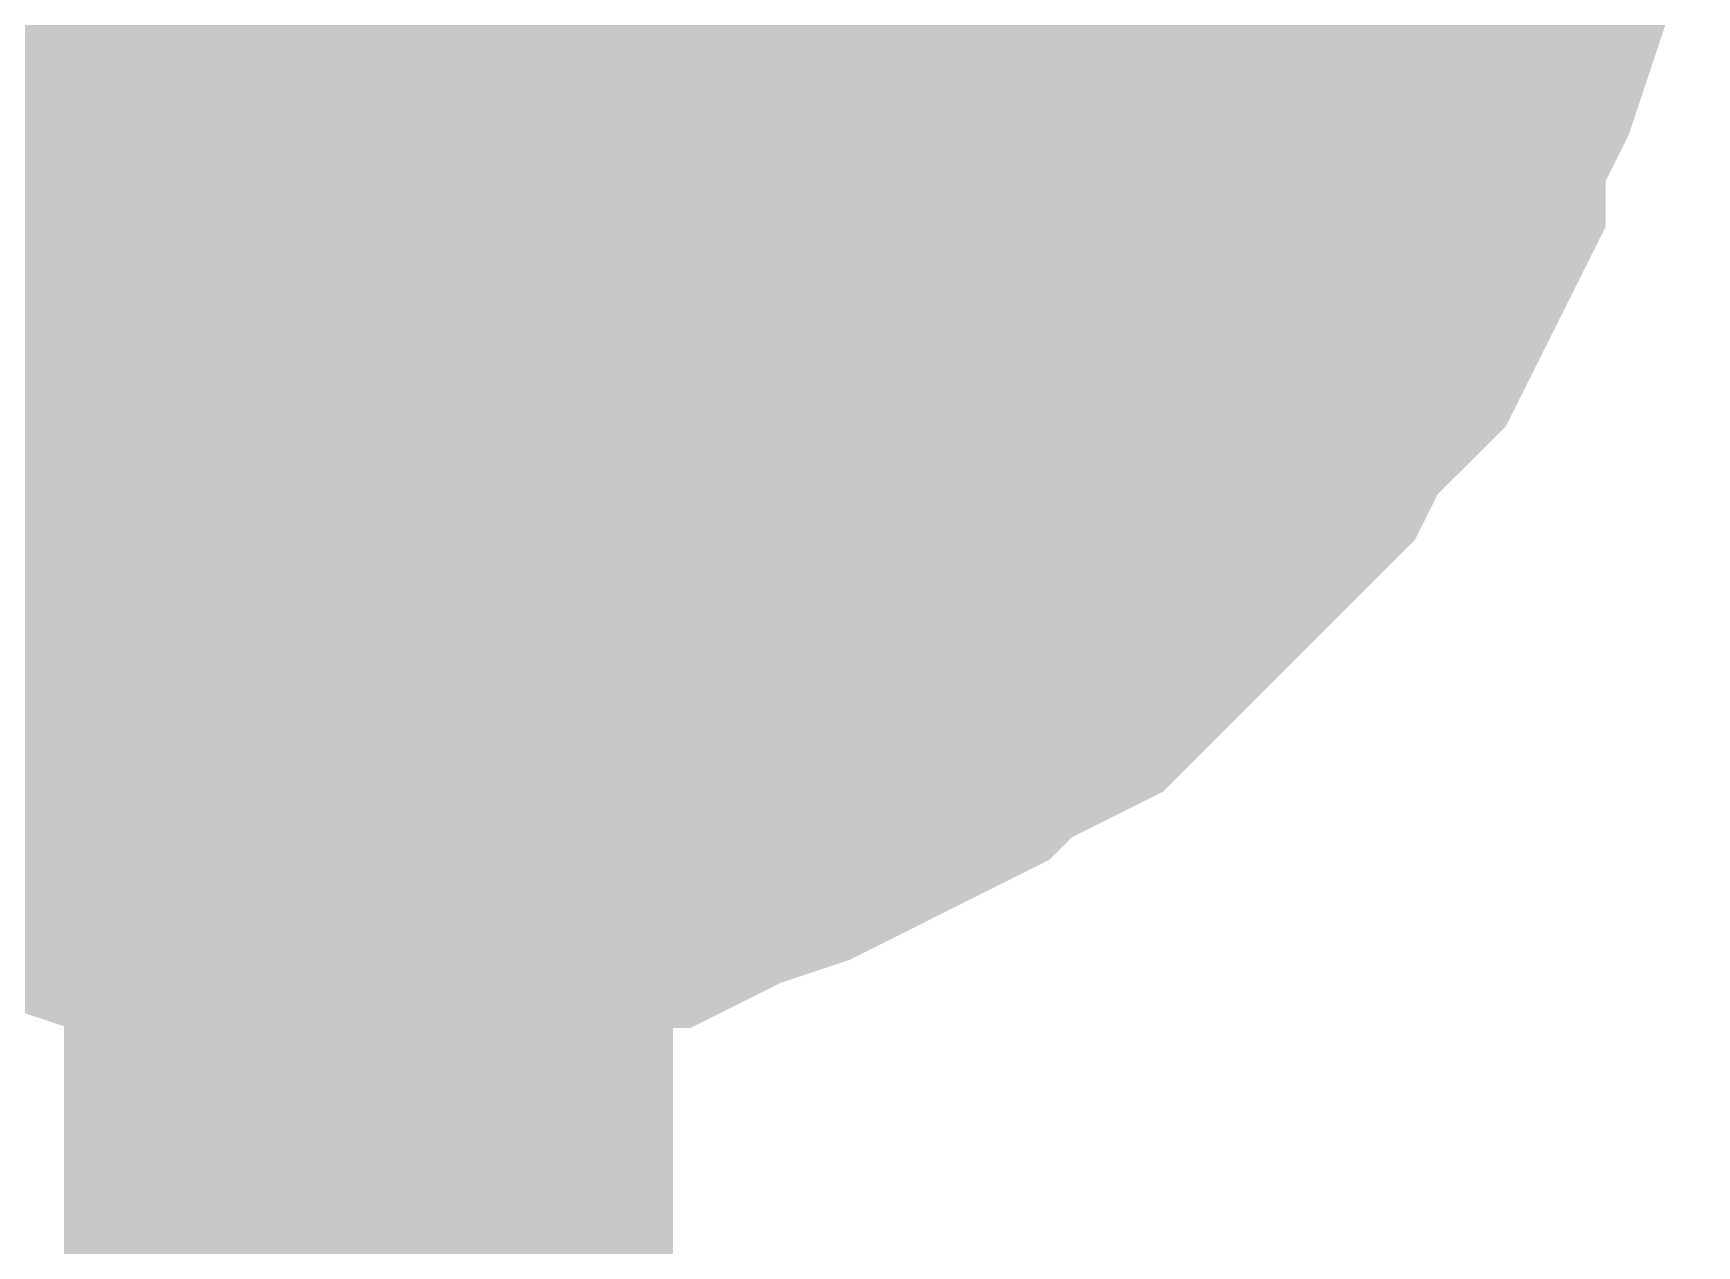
# Model space of a CAD drawing. Header units: inches. Extents: x 0 to 17, y 0 to 11.7.
# Drawn here: x 9.99295 to 10.02519, y 3.11994 to 3.14344 of the extents above; entities that cross this region are included whole.
import ezdxf

# ---------------------------------------------------------------- set-up
doc = ezdxf.new("R2010")
doc.units = ezdxf.units.IN
doc.header["$MEASUREMENT"] = 0
doc.layers.add('Sheet', color=255, linetype='Continuous')

msp = doc.modelspace()

# ---------------------------------------------------------------- linework, layer by layer
at = {"layer": 'Sheet'}
msp.add_lwpolyline([(9.99, 3.15, 0.02, 0.02, 1), (10.01, 3.15, 0.02, 0.02, 1)], format="xyseb", close=True, dxfattribs=at)
for points in [[(10.019287, 3.149907, 0.0118, 0.0118, 0), (10.019287, 3.149025, 0.0118, 0.0118, 0), (10.019287, 3.147702, 0.0118, 0.0118, 0), (10.018846, 3.14682, 0.0118, 0.0118, 0), (10.018846, 3.145938, 0.0118, 0.0118, 0), (10.018846, 3.145056, 0.0118, 0.0118, 0), (10.018405, 3.143733, 0.0118, 0.0118, 0), (10.017964, 3.142851, 0.0118, 0.0118, 0), (10.017523, 3.141968, 0.0118, 0.0118, 0), (10.017523, 3.141086, 0.0118, 0.0118, 0), (10.017082, 3.140204, 0.0118, 0.0118, 0), (10.016641, 3.139322, 0.0118, 0.0118, 0), (10.015759, 3.13844, 0.0118, 0.0118, 0), (10.015318, 3.137999, 0.0118, 0.0118, 0), (10.014877, 3.137117, 0.0118, 0.0118, 0), (10.013995, 3.136235, 0.0118, 0.0118, 0), (10.013554, 3.135794, 0.0118, 0.0118, 0), (10.012673, 3.134912, 0.0118, 0.0118, 0), (10.012232, 3.134471, 0.0118, 0.0118, 0), (10.01135, 3.133589, 0.0118, 0.0118, 0), (10.010468, 3.133148, 0.0118, 0.0118, 0), (10.009586, 3.132707, 0.0118, 0.0118, 0), (10.009145, 3.132266, 0.0118, 0.0118, 0), (10.008263, 3.131825, 0.0118, 0.0118, 0), (10.007381, 3.131383, 0.0118, 0.0118, 0), (10.006499, 3.130942, 0.0118, 0.0118, 0), (10.005176, 3.130501, 0.0118, 0.0118, 0), (10.004294, 3.13006, 0.0118, 0.0118, 0), (10.003413, 3.13006, 0.0118, 0.0118, 0), (10.002531, 3.13006, 0.0118, 0.0118, 0), (10.001649, 3.129619, 0.0118, 0.0118, 0), (10.000326, 3.129619, 0.0118, 0.0118, 0), (9.999444, 3.129619, 0.0118, 0.0118, 0)], [(9.999444, 3.049791, 0.0118, 0.0118, 0), (9.999444, 3.149907, 0.0118, 0.0118, 0)], [(10.019287, 3.149907, 0.0118, 0.0118, 0), (10.019287, 3.149025, 0.0118, 0.0118, 0), (10.019287, 3.147702, 0.0118, 0.0118, 0), (10.018846, 3.14682, 0.0118, 0.0118, 0), (10.018846, 3.145938, 0.0118, 0.0118, 0), (10.018846, 3.145056, 0.0118, 0.0118, 0), (10.018405, 3.143733, 0.0118, 0.0118, 0), (10.017964, 3.142851, 0.0118, 0.0118, 0), (10.017523, 3.141968, 0.0118, 0.0118, 0), (10.017523, 3.141086, 0.0118, 0.0118, 0), (10.017082, 3.140204, 0.0118, 0.0118, 0), (10.016641, 3.139322, 0.0118, 0.0118, 0), (10.015759, 3.13844, 0.0118, 0.0118, 0), (10.015318, 3.137999, 0.0118, 0.0118, 0), (10.014877, 3.137117, 0.0118, 0.0118, 0), (10.013995, 3.136235, 0.0118, 0.0118, 0), (10.013554, 3.135794, 0.0118, 0.0118, 0), (10.012673, 3.134912, 0.0118, 0.0118, 0), (10.012232, 3.134471, 0.0118, 0.0118, 0), (10.01135, 3.133589, 0.0118, 0.0118, 0), (10.010468, 3.133148, 0.0118, 0.0118, 0), (10.009586, 3.132707, 0.0118, 0.0118, 0), (10.009145, 3.132266, 0.0118, 0.0118, 0), (10.008263, 3.131825, 0.0118, 0.0118, 0), (10.007381, 3.131383, 0.0118, 0.0118, 0), (10.006499, 3.130942, 0.0118, 0.0118, 0), (10.005176, 3.130501, 0.0118, 0.0118, 0), (10.004294, 3.13006, 0.0118, 0.0118, 0), (10.003413, 3.13006, 0.0118, 0.0118, 0), (10.002531, 3.13006, 0.0118, 0.0118, 0), (10.001649, 3.129619, 0.0118, 0.0118, 0), (10.000326, 3.129619, 0.0118, 0.0118, 0), (9.999444, 3.129619, 0.0118, 0.0118, 0)], [(10.019287, 3.149907, 0.0118, 0.0118, 0), (10.019287, 3.149025, 0.0118, 0.0118, 0), (10.019287, 3.147702, 0.0118, 0.0118, 0), (10.018846, 3.14682, 0.0118, 0.0118, 0), (10.018846, 3.145938, 0.0118, 0.0118, 0), (10.018846, 3.145056, 0.0118, 0.0118, 0), (10.018405, 3.143733, 0.0118, 0.0118, 0), (10.017964, 3.142851, 0.0118, 0.0118, 0), (10.017523, 3.141968, 0.0118, 0.0118, 0), (10.017523, 3.141086, 0.0118, 0.0118, 0), (10.017082, 3.140204, 0.0118, 0.0118, 0), (10.016641, 3.139322, 0.0118, 0.0118, 0), (10.015759, 3.13844, 0.0118, 0.0118, 0), (10.015318, 3.137999, 0.0118, 0.0118, 0), (10.014877, 3.137117, 0.0118, 0.0118, 0), (10.013995, 3.136235, 0.0118, 0.0118, 0), (10.013554, 3.135794, 0.0118, 0.0118, 0), (10.012673, 3.134912, 0.0118, 0.0118, 0), (10.012232, 3.134471, 0.0118, 0.0118, 0), (10.01135, 3.133589, 0.0118, 0.0118, 0), (10.010468, 3.133148, 0.0118, 0.0118, 0), (10.009586, 3.132707, 0.0118, 0.0118, 0), (10.009145, 3.132266, 0.0118, 0.0118, 0), (10.008263, 3.131825, 0.0118, 0.0118, 0), (10.007381, 3.131383, 0.0118, 0.0118, 0), (10.006499, 3.130942, 0.0118, 0.0118, 0), (10.005176, 3.130501, 0.0118, 0.0118, 0), (10.004294, 3.13006, 0.0118, 0.0118, 0), (10.003413, 3.13006, 0.0118, 0.0118, 0), (10.002531, 3.13006, 0.0118, 0.0118, 0), (10.001649, 3.129619, 0.0118, 0.0118, 0), (10.000326, 3.129619, 0.0118, 0.0118, 0), (9.999444, 3.129619, 0.0118, 0.0118, 0)], [(10.019287, 3.149907, 0.0118, 0.0118, 0), (10.019287, 3.149025, 0.0118, 0.0118, 0), (10.019287, 3.147702, 0.0118, 0.0118, 0), (10.018846, 3.14682, 0.0118, 0.0118, 0), (10.018846, 3.145938, 0.0118, 0.0118, 0), (10.018846, 3.145056, 0.0118, 0.0118, 0), (10.018405, 3.143733, 0.0118, 0.0118, 0), (10.017964, 3.142851, 0.0118, 0.0118, 0), (10.017523, 3.141968, 0.0118, 0.0118, 0), (10.017523, 3.141086, 0.0118, 0.0118, 0), (10.017082, 3.140204, 0.0118, 0.0118, 0), (10.016641, 3.139322, 0.0118, 0.0118, 0), (10.015759, 3.13844, 0.0118, 0.0118, 0), (10.015318, 3.137999, 0.0118, 0.0118, 0), (10.014877, 3.137117, 0.0118, 0.0118, 0), (10.013995, 3.136235, 0.0118, 0.0118, 0), (10.013554, 3.135794, 0.0118, 0.0118, 0), (10.012673, 3.134912, 0.0118, 0.0118, 0), (10.012232, 3.134471, 0.0118, 0.0118, 0), (10.01135, 3.133589, 0.0118, 0.0118, 0), (10.010468, 3.133148, 0.0118, 0.0118, 0), (10.009586, 3.132707, 0.0118, 0.0118, 0), (10.009145, 3.132266, 0.0118, 0.0118, 0), (10.008263, 3.131825, 0.0118, 0.0118, 0), (10.007381, 3.131383, 0.0118, 0.0118, 0), (10.006499, 3.130942, 0.0118, 0.0118, 0), (10.005176, 3.130501, 0.0118, 0.0118, 0), (10.004294, 3.13006, 0.0118, 0.0118, 0), (10.003413, 3.13006, 0.0118, 0.0118, 0), (10.002531, 3.13006, 0.0118, 0.0118, 0), (10.001649, 3.129619, 0.0118, 0.0118, 0), (10.000326, 3.129619, 0.0118, 0.0118, 0), (9.999444, 3.129619, 0.0118, 0.0118, 0)], [(10.019287, 3.149907, 0.0118, 0.0118, 0), (10.019287, 3.149025, 0.0118, 0.0118, 0), (10.019287, 3.147702, 0.0118, 0.0118, 0), (10.018846, 3.14682, 0.0118, 0.0118, 0), (10.018846, 3.145938, 0.0118, 0.0118, 0), (10.018846, 3.145056, 0.0118, 0.0118, 0), (10.018405, 3.143733, 0.0118, 0.0118, 0), (10.017964, 3.142851, 0.0118, 0.0118, 0), (10.017523, 3.141968, 0.0118, 0.0118, 0), (10.017523, 3.141086, 0.0118, 0.0118, 0), (10.017082, 3.140204, 0.0118, 0.0118, 0), (10.016641, 3.139322, 0.0118, 0.0118, 0), (10.015759, 3.13844, 0.0118, 0.0118, 0), (10.015318, 3.137999, 0.0118, 0.0118, 0), (10.014877, 3.137117, 0.0118, 0.0118, 0), (10.013995, 3.136235, 0.0118, 0.0118, 0), (10.013554, 3.135794, 0.0118, 0.0118, 0), (10.012673, 3.134912, 0.0118, 0.0118, 0), (10.012232, 3.134471, 0.0118, 0.0118, 0), (10.01135, 3.133589, 0.0118, 0.0118, 0), (10.010468, 3.133148, 0.0118, 0.0118, 0), (10.009586, 3.132707, 0.0118, 0.0118, 0), (10.009145, 3.132266, 0.0118, 0.0118, 0), (10.008263, 3.131825, 0.0118, 0.0118, 0), (10.007381, 3.131383, 0.0118, 0.0118, 0), (10.006499, 3.130942, 0.0118, 0.0118, 0), (10.005176, 3.130501, 0.0118, 0.0118, 0), (10.004294, 3.13006, 0.0118, 0.0118, 0), (10.003413, 3.13006, 0.0118, 0.0118, 0), (10.002531, 3.13006, 0.0118, 0.0118, 0), (10.001649, 3.129619, 0.0118, 0.0118, 0), (10.000326, 3.129619, 0.0118, 0.0118, 0), (9.999444, 3.129619, 0.0118, 0.0118, 0)], [(10.019287, 3.149907, 0.0118, 0.0118, 0), (10.019287, 3.149025, 0.0118, 0.0118, 0), (10.019287, 3.147702, 0.0118, 0.0118, 0), (10.018846, 3.14682, 0.0118, 0.0118, 0), (10.018846, 3.145938, 0.0118, 0.0118, 0), (10.018846, 3.145056, 0.0118, 0.0118, 0), (10.018405, 3.143733, 0.0118, 0.0118, 0), (10.017964, 3.142851, 0.0118, 0.0118, 0), (10.017523, 3.141968, 0.0118, 0.0118, 0), (10.017523, 3.141086, 0.0118, 0.0118, 0), (10.017082, 3.140204, 0.0118, 0.0118, 0), (10.016641, 3.139322, 0.0118, 0.0118, 0), (10.015759, 3.13844, 0.0118, 0.0118, 0), (10.015318, 3.137999, 0.0118, 0.0118, 0), (10.014877, 3.137117, 0.0118, 0.0118, 0), (10.013995, 3.136235, 0.0118, 0.0118, 0), (10.013554, 3.135794, 0.0118, 0.0118, 0), (10.012673, 3.134912, 0.0118, 0.0118, 0), (10.012232, 3.134471, 0.0118, 0.0118, 0), (10.01135, 3.133589, 0.0118, 0.0118, 0), (10.010468, 3.133148, 0.0118, 0.0118, 0), (10.009586, 3.132707, 0.0118, 0.0118, 0), (10.009145, 3.132266, 0.0118, 0.0118, 0), (10.008263, 3.131825, 0.0118, 0.0118, 0), (10.007381, 3.131383, 0.0118, 0.0118, 0), (10.006499, 3.130942, 0.0118, 0.0118, 0), (10.005176, 3.130501, 0.0118, 0.0118, 0), (10.004294, 3.13006, 0.0118, 0.0118, 0), (10.003413, 3.13006, 0.0118, 0.0118, 0), (10.002531, 3.13006, 0.0118, 0.0118, 0), (10.001649, 3.129619, 0.0118, 0.0118, 0), (10.000326, 3.129619, 0.0118, 0.0118, 0), (9.999444, 3.129619, 0.0118, 0.0118, 0)], [(10.019287, 3.149907, 0.0118, 0.0118, 0), (10.019287, 3.149025, 0.0118, 0.0118, 0), (10.019287, 3.147702, 0.0118, 0.0118, 0), (10.018846, 3.14682, 0.0118, 0.0118, 0), (10.018846, 3.145938, 0.0118, 0.0118, 0), (10.018846, 3.145056, 0.0118, 0.0118, 0), (10.018405, 3.143733, 0.0118, 0.0118, 0), (10.017964, 3.142851, 0.0118, 0.0118, 0), (10.017523, 3.141968, 0.0118, 0.0118, 0), (10.017523, 3.141086, 0.0118, 0.0118, 0), (10.017082, 3.140204, 0.0118, 0.0118, 0), (10.016641, 3.139322, 0.0118, 0.0118, 0), (10.015759, 3.13844, 0.0118, 0.0118, 0), (10.015318, 3.137999, 0.0118, 0.0118, 0), (10.014877, 3.137117, 0.0118, 0.0118, 0), (10.013995, 3.136235, 0.0118, 0.0118, 0), (10.013554, 3.135794, 0.0118, 0.0118, 0), (10.012673, 3.134912, 0.0118, 0.0118, 0), (10.012232, 3.134471, 0.0118, 0.0118, 0), (10.01135, 3.133589, 0.0118, 0.0118, 0), (10.010468, 3.133148, 0.0118, 0.0118, 0), (10.009586, 3.132707, 0.0118, 0.0118, 0), (10.009145, 3.132266, 0.0118, 0.0118, 0), (10.008263, 3.131825, 0.0118, 0.0118, 0), (10.007381, 3.131383, 0.0118, 0.0118, 0), (10.006499, 3.130942, 0.0118, 0.0118, 0), (10.005176, 3.130501, 0.0118, 0.0118, 0), (10.004294, 3.13006, 0.0118, 0.0118, 0), (10.003413, 3.13006, 0.0118, 0.0118, 0), (10.002531, 3.13006, 0.0118, 0.0118, 0), (10.001649, 3.129619, 0.0118, 0.0118, 0), (10.000326, 3.129619, 0.0118, 0.0118, 0), (9.999444, 3.129619, 0.0118, 0.0118, 0)], [(10.018846, 3.145938, 0.0039, 0.0039, 0), (10.018846, 3.145056, 0.0039, 0.0039, 0), (10.018405, 3.143733, 0.0039, 0.0039, 0), (10.017964, 3.142851, 0.0039, 0.0039, 0), (10.017523, 3.141968, 0.0039, 0.0039, 0), (10.017523, 3.141086, 0.0039, 0.0039, 0), (10.017082, 3.140204, 0.0039, 0.0039, 0), (10.016641, 3.139322, 0.0039, 0.0039, 0), (10.015759, 3.13844, 0.0039, 0.0039, 0), (10.015318, 3.137999, 0.0039, 0.0039, 0), (10.014877, 3.137117, 0.0039, 0.0039, 0), (10.013995, 3.136235, 0.0039, 0.0039, 0), (10.013554, 3.135794, 0.0039, 0.0039, 0), (10.012673, 3.134912, 0.0039, 0.0039, 0), (10.012232, 3.134471, 0.0039, 0.0039, 0), (10.01135, 3.133589, 0.0039, 0.0039, 0), (10.010468, 3.133148, 0.0039, 0.0039, 0), (10.009586, 3.132707, 0.0039, 0.0039, 0), (10.009145, 3.132266, 0.0039, 0.0039, 0), (10.008263, 3.131825, 0.0039, 0.0039, 0), (10.007381, 3.131383, 0.0039, 0.0039, 0), (10.006499, 3.130942, 0.0039, 0.0039, 0), (10.005176, 3.130501, 0.0039, 0.0039, 0), (10.004294, 3.13006, 0.0039, 0.0039, 0), (10.003413, 3.13006, 0.0039, 0.0039, 0), (10.002531, 3.13006, 0.0039, 0.0039, 0), (10.001649, 3.129619, 0.0039, 0.0039, 0), (10.000326, 3.129619, 0.0039, 0.0039, 0), (9.999444, 3.129619, 0.0039, 0.0039, 0)], [(10.018846, 3.145938, 0.0039, 0.0039, 0), (10.018846, 3.145056, 0.0039, 0.0039, 0), (10.018405, 3.143733, 0.0039, 0.0039, 0), (10.017964, 3.142851, 0.0039, 0.0039, 0), (10.017523, 3.141968, 0.0039, 0.0039, 0), (10.017523, 3.141086, 0.0039, 0.0039, 0), (10.017082, 3.140204, 0.0039, 0.0039, 0), (10.016641, 3.139322, 0.0039, 0.0039, 0), (10.015759, 3.13844, 0.0039, 0.0039, 0), (10.015318, 3.137999, 0.0039, 0.0039, 0), (10.014877, 3.137117, 0.0039, 0.0039, 0), (10.013995, 3.136235, 0.0039, 0.0039, 0), (10.013554, 3.135794, 0.0039, 0.0039, 0), (10.012673, 3.134912, 0.0039, 0.0039, 0), (10.012232, 3.134471, 0.0039, 0.0039, 0), (10.01135, 3.133589, 0.0039, 0.0039, 0), (10.010468, 3.133148, 0.0039, 0.0039, 0), (10.009586, 3.132707, 0.0039, 0.0039, 0), (10.009145, 3.132266, 0.0039, 0.0039, 0), (10.008263, 3.131825, 0.0039, 0.0039, 0), (10.007381, 3.131383, 0.0039, 0.0039, 0), (10.006499, 3.130942, 0.0039, 0.0039, 0), (10.005176, 3.130501, 0.0039, 0.0039, 0), (10.004294, 3.13006, 0.0039, 0.0039, 0), (10.003413, 3.13006, 0.0039, 0.0039, 0), (10.002531, 3.13006, 0.0039, 0.0039, 0), (10.001649, 3.129619, 0.0039, 0.0039, 0), (10.000326, 3.129619, 0.0039, 0.0039, 0), (9.999444, 3.129619, 0.0039, 0.0039, 0)], [(10.018846, 3.145938, 0.0039, 0.0039, 0), (10.018846, 3.145056, 0.0039, 0.0039, 0), (10.018405, 3.143733, 0.0039, 0.0039, 0), (10.017964, 3.142851, 0.0039, 0.0039, 0), (10.017523, 3.141968, 0.0039, 0.0039, 0), (10.017523, 3.141086, 0.0039, 0.0039, 0), (10.017082, 3.140204, 0.0039, 0.0039, 0), (10.016641, 3.139322, 0.0039, 0.0039, 0), (10.015759, 3.13844, 0.0039, 0.0039, 0), (10.015318, 3.137999, 0.0039, 0.0039, 0), (10.014877, 3.137117, 0.0039, 0.0039, 0), (10.013995, 3.136235, 0.0039, 0.0039, 0), (10.013554, 3.135794, 0.0039, 0.0039, 0), (10.012673, 3.134912, 0.0039, 0.0039, 0), (10.012232, 3.134471, 0.0039, 0.0039, 0), (10.01135, 3.133589, 0.0039, 0.0039, 0), (10.010468, 3.133148, 0.0039, 0.0039, 0), (10.009586, 3.132707, 0.0039, 0.0039, 0), (10.009145, 3.132266, 0.0039, 0.0039, 0), (10.008263, 3.131825, 0.0039, 0.0039, 0), (10.007381, 3.131383, 0.0039, 0.0039, 0), (10.006499, 3.130942, 0.0039, 0.0039, 0), (10.005176, 3.130501, 0.0039, 0.0039, 0), (10.004294, 3.13006, 0.0039, 0.0039, 0), (10.003413, 3.13006, 0.0039, 0.0039, 0), (10.002531, 3.13006, 0.0039, 0.0039, 0), (10.001649, 3.129619, 0.0039, 0.0039, 0), (10.000326, 3.129619, 0.0039, 0.0039, 0), (9.999444, 3.129619, 0.0039, 0.0039, 0)], [(10.018846, 3.145938, 0.0039, 0.0039, 0), (10.018846, 3.145056, 0.0039, 0.0039, 0), (10.018405, 3.143733, 0.0039, 0.0039, 0), (10.017964, 3.142851, 0.0039, 0.0039, 0), (10.017523, 3.141968, 0.0039, 0.0039, 0), (10.017523, 3.141086, 0.0039, 0.0039, 0), (10.017082, 3.140204, 0.0039, 0.0039, 0), (10.016641, 3.139322, 0.0039, 0.0039, 0), (10.015759, 3.13844, 0.0039, 0.0039, 0), (10.015318, 3.137999, 0.0039, 0.0039, 0), (10.014877, 3.137117, 0.0039, 0.0039, 0), (10.013995, 3.136235, 0.0039, 0.0039, 0), (10.013554, 3.135794, 0.0039, 0.0039, 0), (10.012673, 3.134912, 0.0039, 0.0039, 0), (10.012232, 3.134471, 0.0039, 0.0039, 0), (10.01135, 3.133589, 0.0039, 0.0039, 0), (10.010468, 3.133148, 0.0039, 0.0039, 0), (10.009586, 3.132707, 0.0039, 0.0039, 0), (10.009145, 3.132266, 0.0039, 0.0039, 0), (10.008263, 3.131825, 0.0039, 0.0039, 0), (10.007381, 3.131383, 0.0039, 0.0039, 0), (10.006499, 3.130942, 0.0039, 0.0039, 0), (10.005176, 3.130501, 0.0039, 0.0039, 0), (10.004294, 3.13006, 0.0039, 0.0039, 0), (10.003413, 3.13006, 0.0039, 0.0039, 0), (10.002531, 3.13006, 0.0039, 0.0039, 0), (10.001649, 3.129619, 0.0039, 0.0039, 0), (10.000326, 3.129619, 0.0039, 0.0039, 0), (9.999444, 3.129619, 0.0039, 0.0039, 0)], [(10.018846, 3.145938, 0.0039, 0.0039, 0), (10.018846, 3.145056, 0.0039, 0.0039, 0), (10.018405, 3.143733, 0.0039, 0.0039, 0), (10.017964, 3.142851, 0.0039, 0.0039, 0), (10.017523, 3.141968, 0.0039, 0.0039, 0), (10.017523, 3.141086, 0.0039, 0.0039, 0), (10.017082, 3.140204, 0.0039, 0.0039, 0), (10.016641, 3.139322, 0.0039, 0.0039, 0), (10.015759, 3.13844, 0.0039, 0.0039, 0), (10.015318, 3.137999, 0.0039, 0.0039, 0), (10.014877, 3.137117, 0.0039, 0.0039, 0), (10.013995, 3.136235, 0.0039, 0.0039, 0), (10.013554, 3.135794, 0.0039, 0.0039, 0), (10.012673, 3.134912, 0.0039, 0.0039, 0), (10.012232, 3.134471, 0.0039, 0.0039, 0), (10.01135, 3.133589, 0.0039, 0.0039, 0), (10.010468, 3.133148, 0.0039, 0.0039, 0), (10.009586, 3.132707, 0.0039, 0.0039, 0), (10.009145, 3.132266, 0.0039, 0.0039, 0), (10.008263, 3.131825, 0.0039, 0.0039, 0), (10.007381, 3.131383, 0.0039, 0.0039, 0), (10.006499, 3.130942, 0.0039, 0.0039, 0), (10.005176, 3.130501, 0.0039, 0.0039, 0), (10.004294, 3.13006, 0.0039, 0.0039, 0), (10.003413, 3.13006, 0.0039, 0.0039, 0), (10.002531, 3.13006, 0.0039, 0.0039, 0), (10.001649, 3.129619, 0.0039, 0.0039, 0), (10.000326, 3.129619, 0.0039, 0.0039, 0), (9.999444, 3.129619, 0.0039, 0.0039, 0)], [(10.018846, 3.145938, 0.0039, 0.0039, 0), (10.018846, 3.145056, 0.0039, 0.0039, 0), (10.018405, 3.143733, 0.0039, 0.0039, 0), (10.017964, 3.142851, 0.0039, 0.0039, 0), (10.017523, 3.141968, 0.0039, 0.0039, 0), (10.017523, 3.141086, 0.0039, 0.0039, 0), (10.017082, 3.140204, 0.0039, 0.0039, 0), (10.016641, 3.139322, 0.0039, 0.0039, 0), (10.015759, 3.13844, 0.0039, 0.0039, 0), (10.015318, 3.137999, 0.0039, 0.0039, 0), (10.014877, 3.137117, 0.0039, 0.0039, 0), (10.013995, 3.136235, 0.0039, 0.0039, 0), (10.013554, 3.135794, 0.0039, 0.0039, 0), (10.012673, 3.134912, 0.0039, 0.0039, 0), (10.012232, 3.134471, 0.0039, 0.0039, 0), (10.01135, 3.133589, 0.0039, 0.0039, 0), (10.010468, 3.133148, 0.0039, 0.0039, 0), (10.009586, 3.132707, 0.0039, 0.0039, 0), (10.009145, 3.132266, 0.0039, 0.0039, 0), (10.008263, 3.131825, 0.0039, 0.0039, 0), (10.007381, 3.131383, 0.0039, 0.0039, 0), (10.006499, 3.130942, 0.0039, 0.0039, 0), (10.005176, 3.130501, 0.0039, 0.0039, 0), (10.004294, 3.13006, 0.0039, 0.0039, 0), (10.003413, 3.13006, 0.0039, 0.0039, 0), (10.002531, 3.13006, 0.0039, 0.0039, 0), (10.001649, 3.129619, 0.0039, 0.0039, 0), (10.000326, 3.129619, 0.0039, 0.0039, 0), (9.999444, 3.129619, 0.0039, 0.0039, 0)], [(10.018846, 3.145938, 0.0039, 0.0039, 0), (10.018846, 3.145056, 0.0039, 0.0039, 0), (10.018405, 3.143733, 0.0039, 0.0039, 0), (10.017964, 3.142851, 0.0039, 0.0039, 0), (10.017523, 3.141968, 0.0039, 0.0039, 0), (10.017523, 3.141086, 0.0039, 0.0039, 0), (10.017082, 3.140204, 0.0039, 0.0039, 0), (10.016641, 3.139322, 0.0039, 0.0039, 0), (10.015759, 3.13844, 0.0039, 0.0039, 0), (10.015318, 3.137999, 0.0039, 0.0039, 0), (10.014877, 3.137117, 0.0039, 0.0039, 0), (10.013995, 3.136235, 0.0039, 0.0039, 0), (10.013554, 3.135794, 0.0039, 0.0039, 0), (10.012673, 3.134912, 0.0039, 0.0039, 0), (10.012232, 3.134471, 0.0039, 0.0039, 0), (10.01135, 3.133589, 0.0039, 0.0039, 0), (10.010468, 3.133148, 0.0039, 0.0039, 0), (10.009586, 3.132707, 0.0039, 0.0039, 0), (10.009145, 3.132266, 0.0039, 0.0039, 0), (10.008263, 3.131825, 0.0039, 0.0039, 0), (10.007381, 3.131383, 0.0039, 0.0039, 0), (10.006499, 3.130942, 0.0039, 0.0039, 0), (10.005176, 3.130501, 0.0039, 0.0039, 0), (10.004294, 3.13006, 0.0039, 0.0039, 0), (10.003413, 3.13006, 0.0039, 0.0039, 0), (10.002531, 3.13006, 0.0039, 0.0039, 0), (10.001649, 3.129619, 0.0039, 0.0039, 0), (10.000326, 3.129619, 0.0039, 0.0039, 0), (9.999444, 3.129619, 0.0039, 0.0039, 0)], [(9.999444, 3.129619, 0.0118, 0.0118, 0), (9.998562, 3.129619, 0.0118, 0.0118, 0), (9.997239, 3.129619, 0.0118, 0.0118, 0), (9.996357, 3.13006, 0.0118, 0.0118, 0), (9.995475, 3.13006, 0.0118, 0.0118, 0), (9.994594, 3.13006, 0.0118, 0.0118, 0), (9.993271, 3.130501, 0.0118, 0.0118, 0), (9.992389, 3.130942, 0.0118, 0.0118, 0), (9.991507, 3.131383, 0.0118, 0.0118, 0), (9.990625, 3.131825, 0.0118, 0.0118, 0), (9.989743, 3.132266, 0.0118, 0.0118, 0), (9.988861, 3.132707, 0.0118, 0.0118, 0), (9.987979, 3.133148, 0.0118, 0.0118, 0), (9.987538, 3.133589, 0.0118, 0.0118, 0), (9.986656, 3.134471, 0.0118, 0.0118, 0)], [(9.999444, 3.129619, 0.0118, 0.0118, 0), (9.998562, 3.129619, 0.0118, 0.0118, 0), (9.997239, 3.129619, 0.0118, 0.0118, 0), (9.996357, 3.13006, 0.0118, 0.0118, 0), (9.995475, 3.13006, 0.0118, 0.0118, 0), (9.994594, 3.13006, 0.0118, 0.0118, 0), (9.993271, 3.130501, 0.0118, 0.0118, 0), (9.992389, 3.130942, 0.0118, 0.0118, 0), (9.991507, 3.131383, 0.0118, 0.0118, 0), (9.990625, 3.131825, 0.0118, 0.0118, 0), (9.989743, 3.132266, 0.0118, 0.0118, 0), (9.988861, 3.132707, 0.0118, 0.0118, 0), (9.987979, 3.133148, 0.0118, 0.0118, 0), (9.987538, 3.133589, 0.0118, 0.0118, 0), (9.986656, 3.134471, 0.0118, 0.0118, 0)], [(9.999444, 3.129619, 0.0118, 0.0118, 0), (9.998562, 3.129619, 0.0118, 0.0118, 0), (9.997239, 3.129619, 0.0118, 0.0118, 0), (9.996357, 3.13006, 0.0118, 0.0118, 0), (9.995475, 3.13006, 0.0118, 0.0118, 0), (9.994594, 3.13006, 0.0118, 0.0118, 0), (9.993271, 3.130501, 0.0118, 0.0118, 0), (9.992389, 3.130942, 0.0118, 0.0118, 0), (9.991507, 3.131383, 0.0118, 0.0118, 0), (9.990625, 3.131825, 0.0118, 0.0118, 0), (9.989743, 3.132266, 0.0118, 0.0118, 0), (9.988861, 3.132707, 0.0118, 0.0118, 0), (9.987979, 3.133148, 0.0118, 0.0118, 0), (9.987538, 3.133589, 0.0118, 0.0118, 0), (9.986656, 3.134471, 0.0118, 0.0118, 0)], [(9.999444, 3.129619, 0.0118, 0.0118, 0), (9.998562, 3.129619, 0.0118, 0.0118, 0), (9.997239, 3.129619, 0.0118, 0.0118, 0), (9.996357, 3.13006, 0.0118, 0.0118, 0), (9.995475, 3.13006, 0.0118, 0.0118, 0), (9.994594, 3.13006, 0.0118, 0.0118, 0), (9.993271, 3.130501, 0.0118, 0.0118, 0), (9.992389, 3.130942, 0.0118, 0.0118, 0), (9.991507, 3.131383, 0.0118, 0.0118, 0), (9.990625, 3.131825, 0.0118, 0.0118, 0), (9.989743, 3.132266, 0.0118, 0.0118, 0), (9.988861, 3.132707, 0.0118, 0.0118, 0), (9.987979, 3.133148, 0.0118, 0.0118, 0), (9.987538, 3.133589, 0.0118, 0.0118, 0), (9.986656, 3.134471, 0.0118, 0.0118, 0)], [(9.999444, 3.129619, 0.0118, 0.0118, 0), (9.998562, 3.129619, 0.0118, 0.0118, 0), (9.997239, 3.129619, 0.0118, 0.0118, 0), (9.996357, 3.13006, 0.0118, 0.0118, 0), (9.995475, 3.13006, 0.0118, 0.0118, 0), (9.994594, 3.13006, 0.0118, 0.0118, 0), (9.993271, 3.130501, 0.0118, 0.0118, 0), (9.992389, 3.130942, 0.0118, 0.0118, 0), (9.991507, 3.131383, 0.0118, 0.0118, 0), (9.990625, 3.131825, 0.0118, 0.0118, 0), (9.989743, 3.132266, 0.0118, 0.0118, 0), (9.988861, 3.132707, 0.0118, 0.0118, 0), (9.987979, 3.133148, 0.0118, 0.0118, 0), (9.987538, 3.133589, 0.0118, 0.0118, 0), (9.986656, 3.134471, 0.0118, 0.0118, 0)], [(9.999444, 3.129619, 0.0118, 0.0118, 0), (9.998562, 3.129619, 0.0118, 0.0118, 0), (9.997239, 3.129619, 0.0118, 0.0118, 0), (9.996357, 3.13006, 0.0118, 0.0118, 0), (9.995475, 3.13006, 0.0118, 0.0118, 0), (9.994594, 3.13006, 0.0118, 0.0118, 0), (9.993271, 3.130501, 0.0118, 0.0118, 0), (9.992389, 3.130942, 0.0118, 0.0118, 0), (9.991507, 3.131383, 0.0118, 0.0118, 0), (9.990625, 3.131825, 0.0118, 0.0118, 0), (9.989743, 3.132266, 0.0118, 0.0118, 0), (9.988861, 3.132707, 0.0118, 0.0118, 0), (9.987979, 3.133148, 0.0118, 0.0118, 0), (9.987538, 3.133589, 0.0118, 0.0118, 0), (9.986656, 3.134471, 0.0118, 0.0118, 0)], [(9.999444, 3.129619, 0.0118, 0.0118, 0), (9.998562, 3.129619, 0.0118, 0.0118, 0), (9.997239, 3.129619, 0.0118, 0.0118, 0), (9.996357, 3.13006, 0.0118, 0.0118, 0), (9.995475, 3.13006, 0.0118, 0.0118, 0), (9.994594, 3.13006, 0.0118, 0.0118, 0), (9.993271, 3.130501, 0.0118, 0.0118, 0), (9.992389, 3.130942, 0.0118, 0.0118, 0), (9.991507, 3.131383, 0.0118, 0.0118, 0), (9.990625, 3.131825, 0.0118, 0.0118, 0), (9.989743, 3.132266, 0.0118, 0.0118, 0), (9.988861, 3.132707, 0.0118, 0.0118, 0), (9.987979, 3.133148, 0.0118, 0.0118, 0), (9.987538, 3.133589, 0.0118, 0.0118, 0), (9.986656, 3.134471, 0.0118, 0.0118, 0)], [(9.999444, 3.129619, 0.0039, 0.0039, 0), (9.998562, 3.129619, 0.0039, 0.0039, 0), (9.997239, 3.129619, 0.0039, 0.0039, 0), (9.996357, 3.13006, 0.0039, 0.0039, 0), (9.995475, 3.13006, 0.0039, 0.0039, 0), (9.994594, 3.13006, 0.0039, 0.0039, 0), (9.993271, 3.130501, 0.0039, 0.0039, 0), (9.992389, 3.130942, 0.0039, 0.0039, 0), (9.991507, 3.131383, 0.0039, 0.0039, 0), (9.990625, 3.131825, 0.0039, 0.0039, 0)], [(9.999444, 3.129619, 0.0039, 0.0039, 0), (9.998562, 3.129619, 0.0039, 0.0039, 0), (9.997239, 3.129619, 0.0039, 0.0039, 0), (9.996357, 3.13006, 0.0039, 0.0039, 0), (9.995475, 3.13006, 0.0039, 0.0039, 0), (9.994594, 3.13006, 0.0039, 0.0039, 0), (9.993271, 3.130501, 0.0039, 0.0039, 0), (9.992389, 3.130942, 0.0039, 0.0039, 0), (9.991507, 3.131383, 0.0039, 0.0039, 0), (9.990625, 3.131825, 0.0039, 0.0039, 0)], [(9.999444, 3.129619, 0.0039, 0.0039, 0), (9.998562, 3.129619, 0.0039, 0.0039, 0), (9.997239, 3.129619, 0.0039, 0.0039, 0), (9.996357, 3.13006, 0.0039, 0.0039, 0), (9.995475, 3.13006, 0.0039, 0.0039, 0), (9.994594, 3.13006, 0.0039, 0.0039, 0), (9.993271, 3.130501, 0.0039, 0.0039, 0), (9.992389, 3.130942, 0.0039, 0.0039, 0), (9.991507, 3.131383, 0.0039, 0.0039, 0), (9.990625, 3.131825, 0.0039, 0.0039, 0)], [(9.999444, 3.129619, 0.0039, 0.0039, 0), (9.998562, 3.129619, 0.0039, 0.0039, 0), (9.997239, 3.129619, 0.0039, 0.0039, 0), (9.996357, 3.13006, 0.0039, 0.0039, 0), (9.995475, 3.13006, 0.0039, 0.0039, 0), (9.994594, 3.13006, 0.0039, 0.0039, 0), (9.993271, 3.130501, 0.0039, 0.0039, 0), (9.992389, 3.130942, 0.0039, 0.0039, 0), (9.991507, 3.131383, 0.0039, 0.0039, 0), (9.990625, 3.131825, 0.0039, 0.0039, 0)], [(9.999444, 3.129619, 0.0039, 0.0039, 0), (9.998562, 3.129619, 0.0039, 0.0039, 0), (9.997239, 3.129619, 0.0039, 0.0039, 0), (9.996357, 3.13006, 0.0039, 0.0039, 0), (9.995475, 3.13006, 0.0039, 0.0039, 0), (9.994594, 3.13006, 0.0039, 0.0039, 0), (9.993271, 3.130501, 0.0039, 0.0039, 0), (9.992389, 3.130942, 0.0039, 0.0039, 0), (9.991507, 3.131383, 0.0039, 0.0039, 0), (9.990625, 3.131825, 0.0039, 0.0039, 0)], [(9.999444, 3.129619, 0.0039, 0.0039, 0), (9.998562, 3.129619, 0.0039, 0.0039, 0), (9.997239, 3.129619, 0.0039, 0.0039, 0), (9.996357, 3.13006, 0.0039, 0.0039, 0), (9.995475, 3.13006, 0.0039, 0.0039, 0), (9.994594, 3.13006, 0.0039, 0.0039, 0), (9.993271, 3.130501, 0.0039, 0.0039, 0), (9.992389, 3.130942, 0.0039, 0.0039, 0), (9.991507, 3.131383, 0.0039, 0.0039, 0), (9.990625, 3.131825, 0.0039, 0.0039, 0)], [(9.999444, 3.129619, 0.0039, 0.0039, 0), (9.998562, 3.129619, 0.0039, 0.0039, 0), (9.997239, 3.129619, 0.0039, 0.0039, 0), (9.996357, 3.13006, 0.0039, 0.0039, 0), (9.995475, 3.13006, 0.0039, 0.0039, 0), (9.994594, 3.13006, 0.0039, 0.0039, 0), (9.993271, 3.130501, 0.0039, 0.0039, 0), (9.992389, 3.130942, 0.0039, 0.0039, 0), (9.991507, 3.131383, 0.0039, 0.0039, 0), (9.990625, 3.131825, 0.0039, 0.0039, 0)]]:
    msp.add_lwpolyline(points, format="xyseb", dxfattribs=at)

doc.saveas('drawing.dxf')
